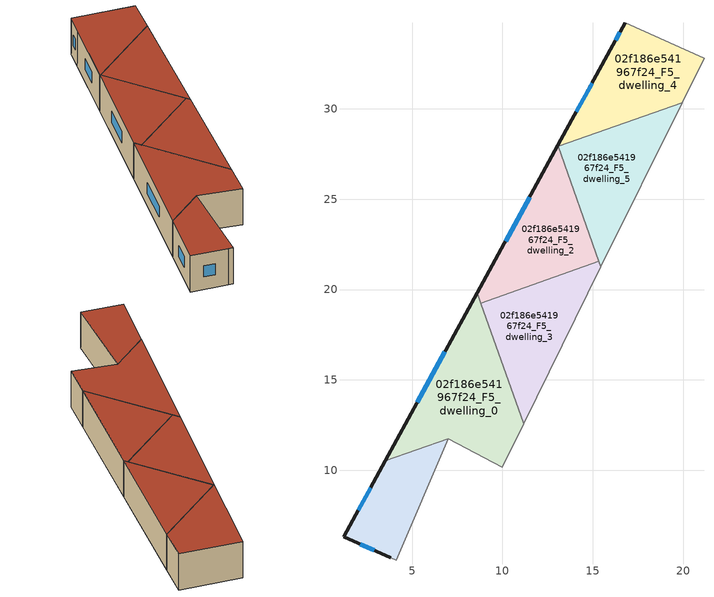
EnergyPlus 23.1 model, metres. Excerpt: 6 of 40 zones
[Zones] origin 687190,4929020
02f186e541967f24_F5_dwelling_0
 floor to 02f186e541967f24_F4_dwelling_0 (EU_floor_Construction): 8.6,19.82 11.17,12.57 9.98,10.17 6.99,11.75 3.51,10.51 z15
 wall outside (EU_wall_Construction): 8.6,19.82 3.51,10.51 z15:18
 wall adiabatic (EU_wall_Construction): 6.99,11.75 9.98,10.17 11.17,12.57 z15:18
 wall to 02f186e541967f24_F5_dwelling_1 (EU_wall_Construction): 3.51,10.51 6.99,11.75 z15:18
 wall to 02f186e541967f24_F5_dwelling_3 (EU_wall_Construction): 11.17,12.57 8.81,19.24 z15:18
 wall to 02f186e541967f24_F5_dwelling_2 (EU_wall_Construction): 8.81,19.25 8.6,19.82 z15:18
 window (EU_Window_Construction): 6.82,16.55 5.3,13.77 z16.05:16.95
 roof outside (EU_roof_Construction): 9.98,10.17 11.17,12.57 8.6,19.82 3.51,10.51 6.99,11.75 z18
02f186e541967f24_F5_dwelling_1
 floor to 02f186e541967f24_F4_dwelling_1 (EU_floor_Construction): 6.99,11.75 4.12,5.01 3.81,5.16 1.2,6.3 3.51,10.51 z15
 wall outside (EU_wall_Construction): 3.51,10.51 1.2,6.3 3.81,5.16 z15:18
 wall adiabatic (EU_wall_Construction): 3.81,5.16 4.12,5.01 6.99,11.75 z15:18
 window (EU_Window_Construction): 2.7,9.04 2.01,7.78 / 2.12,5.9 2.9,5.56 z16.05:16.95
 roof outside (EU_roof_Construction): 4.12,5.01 6.99,11.75 3.51,10.51 1.2,6.3 3.81,5.16 z18
02f186e541967f24_F5_dwelling_2
 floor to 02f186e541967f24_F4_dwelling_2 (EU_floor_Construction): 13.07,27.97 15.34,21.56 8.81,19.25 8.6,19.82 z15
 wall outside (EU_wall_Construction): 13.07,27.97 8.6,19.82 z15:18
 wall to 02f186e541967f24_F5_dwelling_3 (EU_wall_Construction): 8.81,19.25 15.34,21.56 z15:18
 wall to 02f186e541967f24_F5_dwelling_5 (EU_wall_Construction): 15.34,21.56 13.09,27.92 z15:18
 wall to 02f186e541967f24_F5_dwelling_4 (EU_wall_Construction): 13.09,27.92 13.07,27.97 z15:18
 window (EU_Window_Construction): 11.51,25.11 10.17,22.68 z16.05:16.95
 roof outside (EU_roof_Construction): 15.34,21.56 13.07,27.97 8.6,19.82 8.81,19.25 z18
02f186e541967f24_F5_dwelling_3
 floor to 02f186e541967f24_F4_dwelling_3 (EU_floor_Construction): 15.34,21.56 15.45,21.25 11.17,12.57 8.81,19.25 z15
 wall adiabatic (EU_wall_Construction): 11.17,12.57 15.45,21.25 z15:18
 wall to 02f186e541967f24_F5_dwelling_5 (EU_wall_Construction): 15.45,21.25 15.34,21.56 z15:18
 roof outside (EU_roof_Construction): 11.17,12.57 15.45,21.25 15.34,21.56 8.81,19.25 z18
02f186e541967f24_F5_dwelling_4
 floor to 02f186e541967f24_F4_dwelling_4 (EU_floor_Construction): 21.16,32.8 19.94,30.34 13.09,27.92 13.07,27.97 15.97,33.27 16.79,34.76 z15
 wall outside (EU_wall_Construction): 16.79,34.76 15.97,33.27 13.07,27.97 z15:18
 wall to 02f186e541967f24_F5_dwelling_5 (EU_wall_Construction): 13.09,27.92 19.94,30.34 z15:18
 wall adiabatic (EU_wall_Construction): 19.94,30.34 21.16,32.8 16.79,34.76 z15:18
 window (EU_Window_Construction): 14.96,31.42 14.09,29.83 / 16.5,34.24 16.26,33.8 z16.05:16.95
 roof outside (EU_roof_Construction): 19.94,30.34 21.16,32.8 16.79,34.76 15.97,33.27 13.07,27.97 13.09,27.92 z18
02f186e541967f24_F5_dwelling_5
 floor to 02f186e541967f24_F4_dwelling_5 (EU_floor_Construction): 19.94,30.34 15.45,21.25 13.09,27.92 z15
 wall adiabatic (EU_wall_Construction): 15.45,21.25 19.94,30.34 z15:18
 roof outside (EU_roof_Construction): 15.45,21.25 19.94,30.34 13.09,27.92 z18
[Building]
EU S2 Campaign: North Axis=0; Terrain=City; Solar Distribution=FullExterior
[Site:Location]
Bologna: Latitude=44.5; Longitude=11.25; Time Zone=1; Elevation=37
[SizingPeriod:WeatherFileDays]
AnnualSizingPeriod: Begin Month=1; Begin Day of Month=1; End Month=12; End Day of Month=31; Day of Week for Start Day=Monday; Use Weather File Daylight Saving Period=No; Use Weather File Rain and Snow Indicators=No
[MATERIAL]
EU_InternalMass_Material: Roughness=MediumRough; Thickness=0.1; Conductivity=1; Density=1800; Specific Heat=900; Thermal Absorptance=0.9; Solar Absorptance=0.7; Visible Absorptance=0.7
[MATERIAL:NOMASS] Roughness=MediumRough; Thermal Absorptance=0.9; Solar Absorptance=0.7; Visible Absorptance=0.7
Name | Thermal Resistance
EU_wall_NoMass | 0.890213
EU_roof_NoMass | 0.636128
EU_floor_NoMass | 0.79516
[WINDOWMATERIAL:SIMPLEGLAZINGSYSTEM]
EU_Window_SimpleGlazing: UFactor=4.49146; Solar Heat Gain Coefficient=0.85; Visible Transmittance=0.85
[CONSTRUCTION]
EU_wall_Construction: EU_wall_NoMass
EU_roof_Construction: EU_roof_NoMass
EU_floor_Construction: EU_floor_NoMass
EU_InternalMass_Construction: EU_InternalMass_Material
EU_Window_Construction: EU_Window_SimpleGlazing
[ZONE] Type=1; Multiplier=1; Ceiling Height=autocalculate; Floor Area=autocalculate; Part of Total Floor Area=Yes
Name | Volume
02f186e541967f24_F5_dwelling_0 | 101.42
02f186e541967f24_F5_dwelling_1 | 52.7461
02f186e541967f24_F5_dwelling_2 | 77.0881
02f186e541967f24_F5_dwelling_3 | 77.0808
02f186e541967f24_F5_dwelling_4 | 77.0764
02f186e541967f24_F5_dwelling_5 | 77.0984
[INTERNALMASS] Construction=EU_InternalMass_Construction
Name | Zone or ZoneList | Surface Area
02f186e541967f24_F5_dwelling_0_EU_InternalMass | 02f186e541967f24_F5_dwelling_0 | 33.8061
02f186e541967f24_F5_dwelling_1_EU_InternalMass | 02f186e541967f24_F5_dwelling_1 | 17.5818
02f186e541967f24_F5_dwelling_2_EU_InternalMass | 02f186e541967f24_F5_dwelling_2 | 25.6963
02f186e541967f24_F5_dwelling_3_EU_InternalMass | 02f186e541967f24_F5_dwelling_3 | 25.6934
02f186e541967f24_F5_dwelling_4_EU_InternalMass | 02f186e541967f24_F5_dwelling_4 | 25.6924
02f186e541967f24_F5_dwelling_5_EU_InternalMass | 02f186e541967f24_F5_dwelling_5 | 25.6997
[OTHEREQUIPMENT] Fuel Type=Electricity; Design Level Calculation Method=Watts/Area; Power per Zone Floor Area=1; Fraction Latent=0; Fraction Radiant=0; Fraction Lost=0; Carbon Dioxide Generation Rate=0; EndUse Subcategory=EU_Step8_InternalGains
Name | Zone or ZoneList or Space or SpaceList | Schedule
EU_Step8_InternalGain_02f186e541967f24_F5_dwelling_0_f000 | 02f186e541967f24_F5_dwelling_0 | EU_Step8_GainSchedule_02f186e541967f24_F5_dwelling_0_f000
EU_Step8_InternalGain_02f186e541967f24_F5_dwelling_1_f000 | 02f186e541967f24_F5_dwelling_1 | EU_Step8_GainSchedule_02f186e541967f24_F5_dwelling_1_f000
EU_Step8_InternalGain_02f186e541967f24_F5_dwelling_2_f000 | 02f186e541967f24_F5_dwelling_2 | EU_Step8_GainSchedule_02f186e541967f24_F5_dwelling_2_f000
EU_Step8_InternalGain_02f186e541967f24_F5_dwelling_3_f000 | 02f186e541967f24_F5_dwelling_3 | EU_Step8_GainSchedule_02f186e541967f24_F5_dwelling_3_f000
EU_Step8_InternalGain_02f186e541967f24_F5_dwelling_4_f000 | 02f186e541967f24_F5_dwelling_4 | EU_Step8_GainSchedule_02f186e541967f24_F5_dwelling_4_f000
EU_Step8_InternalGain_02f186e541967f24_F5_dwelling_5_f000 | 02f186e541967f24_F5_dwelling_5 | EU_Step8_GainSchedule_02f186e541967f24_F5_dwelling_5_f000
[ZONEVENTILATION:DESIGNFLOWRATE] Schedule=EU_AlwaysOn; Design Flow Rate Calculation Method=AirChanges/Hour; Air Changes per Hour=0.718634; Ventilation Type=Natural; Fan Pressure Rise=0; Fan Total Efficiency=1; Constant Term Coefficient=1; Temperature Term Coefficient=0; Velocity Term Coefficient=0; Velocity Squared Term Coefficient=0; Minimum Indoor Temperature=-100; Maximum Indoor Temperature=100; Delta Temperature=-100; Minimum Outdoor Temperature=-100; Maximum Outdoor Temperature=100; Maximum Wind Speed=40
Name | Zone or ZoneList or Space or SpaceList
EU_ConstantAir_02f186e541967f24_F5_dwelling_0 | 02f186e541967f24_F5_dwelling_0
EU_ConstantAir_02f186e541967f24_F5_dwelling_1 | 02f186e541967f24_F5_dwelling_1
EU_ConstantAir_02f186e541967f24_F5_dwelling_2 | 02f186e541967f24_F5_dwelling_2
EU_ConstantAir_02f186e541967f24_F5_dwelling_3 | 02f186e541967f24_F5_dwelling_3
EU_ConstantAir_02f186e541967f24_F5_dwelling_4 | 02f186e541967f24_F5_dwelling_4
EU_ConstantAir_02f186e541967f24_F5_dwelling_5 | 02f186e541967f24_F5_dwelling_5
[HVACTEMPLATE:THERMOSTAT] Constant Heating Setpoint=20; Constant Cooling Setpoint=50
EU_HeatOnly_02f186e541967f24_F0_dwelling_0; EU_HeatOnly_02f186e541967f24_F0_dwelling_1; EU_HeatOnly_02f186e541967f24_F0_dwelling_2; EU_HeatOnly_02f186e541967f24_F0_dwelling_3; EU_HeatOnly_02f186e541967f24_F0_dwelling_4; EU_HeatOnly_02f186e541967f24_F0_dwelling_5; EU_HeatOnly_02f186e541967f24_F0_dwelling_6; EU_HeatOnly_02f186e541967f24_F1_dwelling_0; EU_HeatOnly_02f186e541967f24_F1_dwelling_1; EU_HeatOnly_02f186e541967f24_F1_dwelling_2; EU_HeatOnly_02f186e541967f24_F1_dwelling_3; EU_HeatOnly_02f186e541967f24_F1_dwelling_4; EU_HeatOnly_02f186e541967f24_F1_dwelling_5; EU_HeatOnly_02f186e541967f24_F1_dwelling_6; EU_HeatOnly_02f186e541967f24_F2_dwelling_0; EU_HeatOnly_02f186e541967f24_F2_dwelling_1; EU_HeatOnly_02f186e541967f24_F2_dwelling_2; EU_HeatOnly_02f186e541967f24_F2_dwelling_3; EU_HeatOnly_02f186e541967f24_F2_dwelling_4; EU_HeatOnly_02f186e541967f24_F2_dwelling_5; EU_HeatOnly_02f186e541967f24_F2_dwelling_6; EU_HeatOnly_02f186e541967f24_F3_dwelling_0; EU_HeatOnly_02f186e541967f24_F3_dwelling_1; EU_HeatOnly_02f186e541967f24_F3_dwelling_2; EU_HeatOnly_02f186e541967f24_F3_dwelling_3; EU_HeatOnly_02f186e541967f24_F3_dwelling_4; EU_HeatOnly_02f186e541967f24_F3_dwelling_5; EU_HeatOnly_02f186e541967f24_F3_dwelling_6; EU_HeatOnly_02f186e541967f24_F4_dwelling_0; EU_HeatOnly_02f186e541967f24_F4_dwelling_1; EU_HeatOnly_02f186e541967f24_F4_dwelling_2; EU_HeatOnly_02f186e541967f24_F4_dwelling_3; EU_HeatOnly_02f186e541967f24_F4_dwelling_4; EU_HeatOnly_02f186e541967f24_F4_dwelling_5; EU_HeatOnly_02f186e541967f24_F5_dwelling_0; EU_HeatOnly_02f186e541967f24_F5_dwelling_1; EU_HeatOnly_02f186e541967f24_F5_dwelling_2; EU_HeatOnly_02f186e541967f24_F5_dwelling_3; EU_HeatOnly_02f186e541967f24_F5_dwelling_4; EU_HeatOnly_02f186e541967f24_F5_dwelling_5
[HVACTEMPLATE:ZONE:IDEALLOADSAIRSYSTEM] System Availability Schedule=EU_AlwaysOn; Maximum Heating Supply Air Temperature=50; Minimum Cooling Supply Air Temperature=13; Maximum Heating Supply Air Humidity Ratio=0.0156; Minimum Cooling Supply Air Humidity Ratio=0.0077; Heating Limit=NoLimit; Cooling Limit=NoLimit; Heating Availability Schedule=EU_AlwaysOn; Cooling Availability Schedule=EU_CoolingOff; Dehumidification Control Type=ConstantSensibleHeatRatio; Cooling Sensible Heat Ratio=0.7; Dehumidification Setpoint=60; Humidification Control Type=None; Humidification Setpoint=30; Outdoor Air Method=None; Outdoor Air Flow Rate per Person=0.00944; Outdoor Air Flow Rate per Zone Floor Area=0; Outdoor Air Flow Rate per Zone=0; Demand Controlled Ventilation Type=None; Outdoor Air Economizer Type=NoEconomizer; Heat Recovery Type=None; Sensible Heat Recovery Effectiveness=0.7; Latent Heat Recovery Effectiveness=0.65
Name | Template Thermostat
02f186e541967f24_F5_dwelling_0 | EU_HeatOnly_02f186e541967f24_F5_dwelling_0
02f186e541967f24_F5_dwelling_1 | EU_HeatOnly_02f186e541967f24_F5_dwelling_1
02f186e541967f24_F5_dwelling_2 | EU_HeatOnly_02f186e541967f24_F5_dwelling_2
02f186e541967f24_F5_dwelling_3 | EU_HeatOnly_02f186e541967f24_F5_dwelling_3
02f186e541967f24_F5_dwelling_4 | EU_HeatOnly_02f186e541967f24_F5_dwelling_4
02f186e541967f24_F5_dwelling_5 | EU_HeatOnly_02f186e541967f24_F5_dwelling_5
[SIZING:ZONE] Zone Cooling Design Supply Air Temperature Input Method=SupplyAirTemperature; Zone Cooling Design Supply Air Temperature=13; Zone Heating Design Supply Air Temperature Input Method=SupplyAirTemperature; Zone Heating Design Supply Air Temperature=50; Zone Cooling Design Supply Air Humidity Ratio=0.008; Zone Heating Design Supply Air Humidity Ratio=0.008; Cooling Design Air Flow Method=DesignDay; Cooling Design Air Flow Rate=0; Cooling Minimum Air Flow per Zone Floor Area=0.000762; Cooling Minimum Air Flow=0; Cooling Minimum Air Flow Fraction=0.2; Heating Design Air Flow Method=DesignDay; Heating Design Air Flow Rate=0; Heating Maximum Air Flow per Zone Floor Area=0.002032; Heating Maximum Air Flow=0.141576; Heating Maximum Air Flow Fraction=0.3; Account for Dedicated Outdoor Air System=No; Dedicated Outdoor Air System Control Strategy=NeutralSupplyAir; Dedicated Outdoor Air Low Setpoint Temperature for Design=autosize; Dedicated Outdoor Air High Setpoint Temperature for Design=autosize; Zone Load Sizing Method=Sensible Load Only No Latent Load; Zone Latent Cooling Design Supply Air Humidity Ratio Input Method=HumidityRatioDifference; Zone Cooling Design Supply Air Humidity Ratio Difference=0.005; Zone Latent Heating Design Supply Air Humidity Ratio Input Method=HumidityRatioDifference; Zone Humidification Design Supply Air Humidity Ratio Difference=0.005
02f186e541967f24_F5_dwelling_0; 02f186e541967f24_F5_dwelling_1; 02f186e541967f24_F5_dwelling_2; 02f186e541967f24_F5_dwelling_3; 02f186e541967f24_F5_dwelling_4; 02f186e541967f24_F5_dwelling_5
[SCHEDULE:CONSTANT]
Name | Hourly Value
EU_AlwaysOn | 1
EU_CoolingOff | 0
[SCHEDULE:FILE] Column Number=1; Rows to Skip at Top=0; Number of Hours of Data=8760; Column Separator=Comma; Interpolate to Timestep=No; Minutes per Item=60; Adjust Schedule for Daylight Savings=Yes
Name | File
EU_Step8_GainSchedule_02f186e541967f24_F5_dwelling_0_f000 | ../../schedules/02f186e541967f24/02f186e541967f24_F5_dwelling_0_f000_gain.csv
EU_Step8_GainSchedule_02f186e541967f24_F5_dwelling_1_f000 | ../../schedules/02f186e541967f24/02f186e541967f24_F5_dwelling_1_f000_gain.csv
EU_Step8_GainSchedule_02f186e541967f24_F5_dwelling_2_f000 | ../../schedules/02f186e541967f24/02f186e541967f24_F5_dwelling_2_f000_gain.csv
EU_Step8_GainSchedule_02f186e541967f24_F5_dwelling_3_f000 | ../../schedules/02f186e541967f24/02f186e541967f24_F5_dwelling_3_f000_gain.csv
EU_Step8_GainSchedule_02f186e541967f24_F5_dwelling_4_f000 | ../../schedules/02f186e541967f24/02f186e541967f24_F5_dwelling_4_f000_gain.csv
EU_Step8_GainSchedule_02f186e541967f24_F5_dwelling_5_f000 | ../../schedules/02f186e541967f24/02f186e541967f24_F5_dwelling_5_f000_gain.csv
